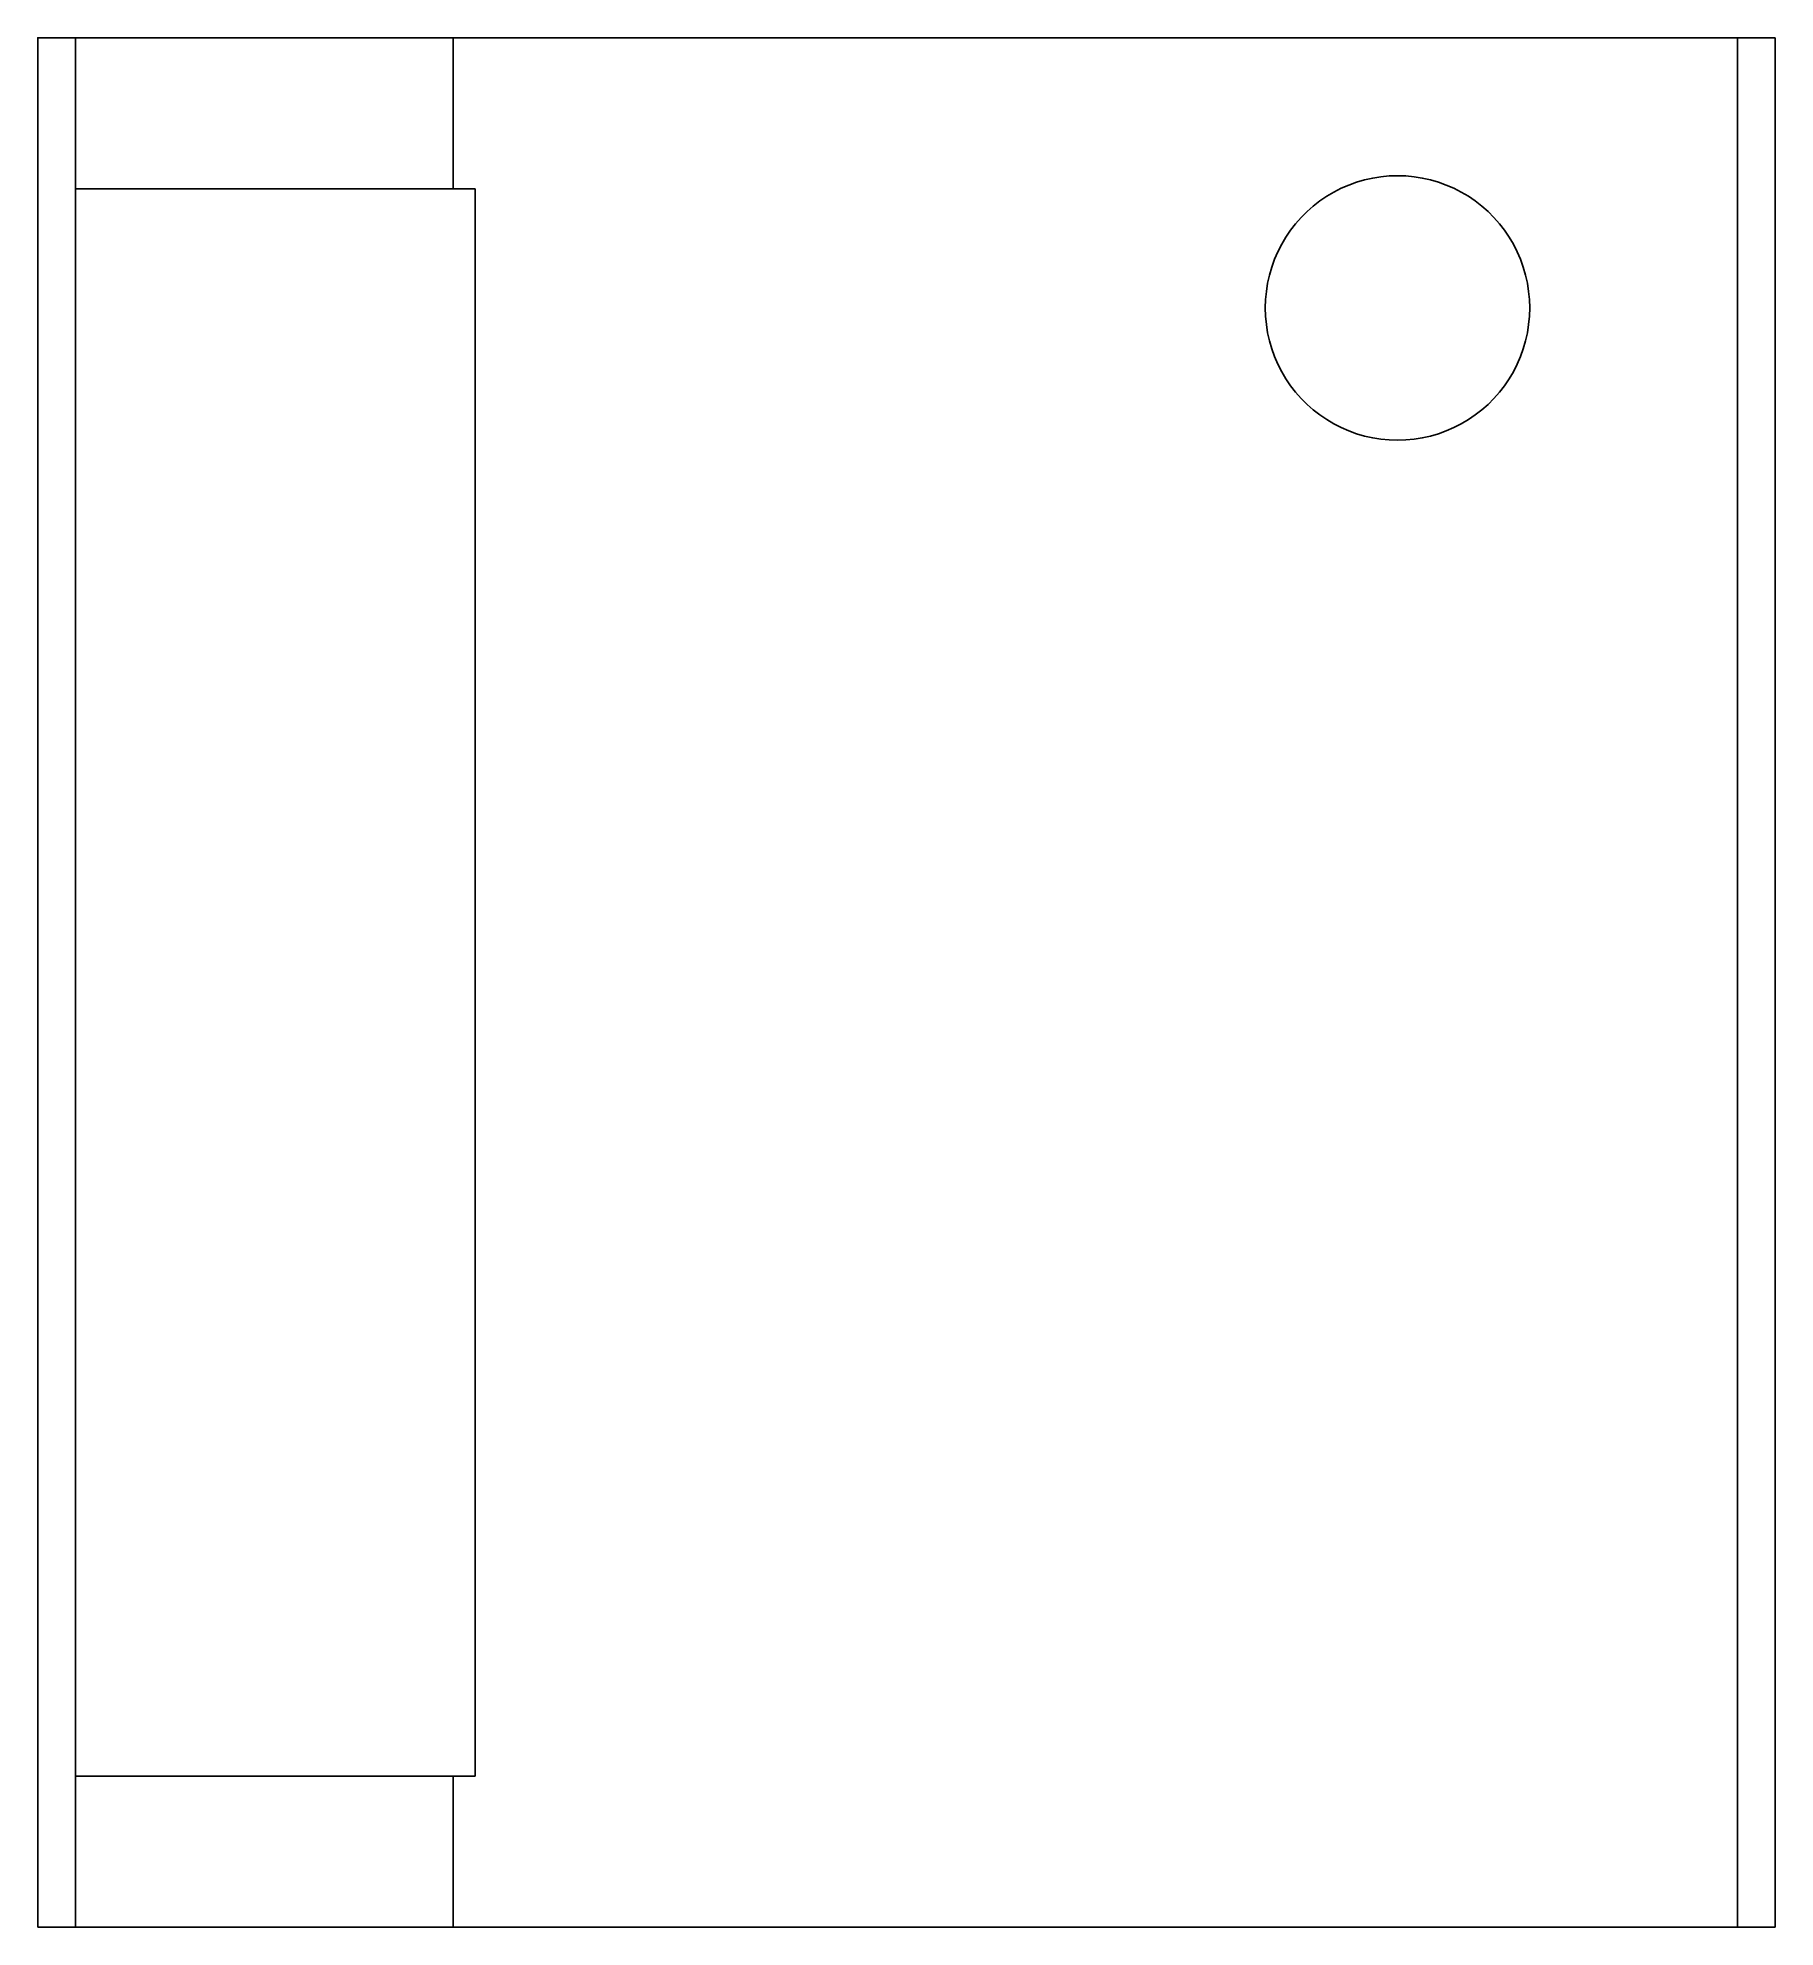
# Model space of a CAD drawing. Header units: metres. Extents: x -46 to 0, y 0 to 50.
import ezdxf

# ---------------------------------------------------------------- set-up
doc = ezdxf.new("R2010")
doc.units = ezdxf.units.M

msp = doc.modelspace()

# ---------------------------------------------------------------- linework, layer by layer
for points in [[(-46, 50), (-46, 49), (-46, 48), (-46, 47), (-46, 46), (-46, 45), (-46, 44), (-46, 43), (-46, 42), (-46, 41), (-46, 40), (-46, 39), (-46, 38), (-46, 37), (-46, 36), (-46, 35), (-46, 34), (-46, 33), (-46, 32), (-46, 31), (-46, 30), (-46, 29), (-46, 28), (-46, 27), (-46, 26), (-46, 25), (-46, 24), (-46, 23), (-46, 22), (-46, 21), (-46, 20), (-46, 19), (-46, 18), (-46, 17), (-46, 16), (-46, 15), (-46, 14), (-46, 13), (-46, 12), (-46, 11), (-46, 10), (-46, 9), (-46, 8), (-46, 7), (-46, 6), (-46, 5), (-46, 4), (-46, 3), (-46, 2), (-46, 1), (-46, 0)], [(-46, 50), (-45.999, 50), (-45.999, 50), (-45.998, 50), (-45.997, 50), (-45.995, 50), (-45.993, 50), (-45.991, 50), (-45.988, 50), (-45.985, 50), (-45.982, 50), (-45.979, 50), (-45.975, 50), (-45.97, 50), (-45.966, 50), (-45.961, 50), (-45.955, 50), (-45.95, 50), (-45.944, 50), (-45.937, 50), (-45.93, 50), (-45.923, 50), (-45.916, 50), (-45.908, 50), (-45.9, 50), (-45.892, 50), (-45.883, 50), (-45.873, 50), (-45.864, 50), (-45.854, 50), (-45.844, 50), (-45.834, 50), (-45.823, 50), (-45.812, 50), (-45.8, 50), (-45.788, 50), (-45.776, 50), (-45.764, 50), (-45.751, 50), (-45.738, 50), (-45.724, 50), (-45.71, 50), (-45.696, 50), (-45.682, 50), (-45.667, 50), (-45.652, 50), (-45.636, 50), (-45.621, 50), (-45.604, 50), (-45.588, 50), (-45.571, 50)], [(-45.571, 50), (-45.55, 50), (-45.528, 50), (-45.506, 50), (-45.485, 50), (-45.465, 50), (-45.444, 50), (-45.424, 50), (-45.405, 50), (-45.386, 50), (-45.368, 50), (-45.35, 50), (-45.332, 50), (-45.315, 50), (-45.298, 50), (-45.282, 50), (-45.267, 50), (-45.251, 50), (-45.236, 50), (-45.222, 50), (-45.208, 50), (-45.194, 50), (-45.181, 50), (-45.169, 50), (-45.156, 50), (-45.144, 50), (-45.133, 50), (-45.123, 50), (-45.112, 50), (-45.102, 50), (-45.093, 50), (-45.084, 50), (-45.075, 50), (-45.067, 50), (-45.06, 50), (-45.052, 50), (-45.046, 50), (-45.04, 50), (-45.034, 50), (-45.028, 50), (-45.024, 50), (-45.019, 50), (-45.015, 50), (-45.011, 50), (-45.009, 50), (-45.006, 50), (-45.004, 50), (-45.002, 50), (-45.002, 50), (-45.001, 50), (-45, 50)], [(-45, 50), (-45, 49.92), (-45, 49.84), (-45, 49.76), (-45, 49.68), (-45, 49.6), (-45, 49.52), (-45, 49.44), (-45, 49.36), (-45, 49.28), (-45, 49.2), (-45, 49.12), (-45, 49.04), (-45, 48.96), (-45, 48.88), (-45, 48.8), (-45, 48.72), (-45, 48.64), (-45, 48.56), (-45, 48.48), (-45, 48.4), (-45, 48.32), (-45, 48.24), (-45, 48.16), (-45, 48.08), (-45, 48), (-45, 47.92), (-45, 47.84), (-45, 47.76), (-45, 47.68), (-45, 47.6), (-45, 47.52), (-45, 47.44), (-45, 47.36), (-45, 47.28), (-45, 47.2), (-45, 47.12), (-45, 47.04), (-45, 46.96), (-45, 46.88), (-45, 46.8), (-45, 46.72), (-45, 46.64), (-45, 46.56), (-45, 46.48), (-45, 46.4), (-45, 46.32), (-45, 46.24), (-45, 46.16), (-45, 46.08), (-45, 46)], [(-45, 50), (-44.965, 50), (-44.93, 50), (-44.895, 50), (-44.83, 50), (-44.727, 50), (-44.623, 50), (-44.52, 50), (-44.362, 50), (-44.195, 50), (-44.028, 50), (-43.846, 50), (-43.624, 50), (-43.402, 50), (-43.181, 50), (-42.928, 50), (-42.662, 50), (-42.397, 50), (-42.127, 50), (-41.831, 50), (-41.535, 50), (-41.239, 50), (-40.935, 50), (-40.623, 50), (-40.312, 50), (-40, 50), (-39.688, 50), (-39.377, 50), (-39.065, 50), (-38.761, 50), (-38.465, 50), (-38.169, 50), (-37.873, 50), (-37.603, 50), (-37.338, 50), (-37.072, 50), (-36.819, 50), (-36.598, 50), (-36.376, 50), (-36.154, 50), (-35.972, 50), (-35.805, 50), (-35.638, 50), (-35.48, 50), (-35.377, 50), (-35.273, 50), (-35.17, 50), (-35.105, 50), (-35.07, 50), (-35.035, 50), (-35, 50)], [(-35, 50), (-35, 49.92), (-35, 49.84), (-35, 49.76), (-35, 49.68), (-35, 49.6), (-35, 49.52), (-35, 49.44), (-35, 49.36), (-35, 49.28), (-35, 49.2), (-35, 49.12), (-35, 49.04), (-35, 48.96), (-35, 48.88), (-35, 48.8), (-35, 48.72), (-35, 48.64), (-35, 48.56), (-35, 48.48), (-35, 48.4), (-35, 48.32), (-35, 48.24), (-35, 48.16), (-35, 48.08), (-35, 48), (-35, 47.92), (-35, 47.84), (-35, 47.76), (-35, 47.68), (-35, 47.6), (-35, 47.52), (-35, 47.44), (-35, 47.36), (-35, 47.28), (-35, 47.2), (-35, 47.12), (-35, 47.04), (-35, 46.96), (-35, 46.88), (-35, 46.8), (-35, 46.72), (-35, 46.64), (-35, 46.56), (-35, 46.48), (-35, 46.4), (-35, 46.32), (-35, 46.24), (-35, 46.16), (-35, 46.08), (-35, 46)], [(-35, 50), (-34.986, 50), (-34.972, 50), (-34.958, 50), (-34.932, 50), (-34.89, 50), (-34.848, 50), (-34.805, 50), (-34.74, 50), (-34.67, 50), (-34.601, 50), (-34.524, 50), (-34.427, 50), (-34.331, 50), (-34.235, 50), (-34.121, 50), (-33.999, 50), (-33.878, 50), (-33.753, 50), (-33.608, 50), (-33.462, 50), (-33.317, 50), (-33.159, 50), (-32.992, 50), (-32.824, 50), (-32.657, 50), (-32.47, 50), (-32.282, 50), (-32.095, 50), (-31.9, 50), (-31.695, 50), (-31.49, 50), (-31.286, 50), (-31.068, 50), (-30.848, 50), (-30.628, 50), (-30.405, 50), (-30.173, 50), (-29.941, 50), (-29.709, 50), (-29.47, 50), (-29.228, 50), (-28.987, 50), (-28.745, 50), (-28.497, 50), (-28.249, 50), (-28.002, 50), (-27.752, 50), (-27.502, 50), (-27.251, 50), (-27, 50)], [(-27, 50), (-26.48, 50), (-25.96, 50), (-25.44, 50), (-24.92, 50), (-24.4, 50), (-23.88, 50), (-23.36, 50), (-22.84, 50), (-22.32, 50), (-21.8, 50), (-21.28, 50), (-20.76, 50), (-20.24, 50), (-19.72, 50), (-19.2, 50), (-18.68, 50), (-18.16, 50), (-17.64, 50), (-17.12, 50), (-16.6, 50), (-16.08, 50), (-15.56, 50), (-15.04, 50), (-14.52, 50), (-14, 50), (-13.48, 50), (-12.96, 50), (-12.44, 50), (-11.92, 50), (-11.4, 50), (-10.88, 50), (-10.36, 50), (-9.84, 50), (-9.32, 50), (-8.8, 50), (-8.28, 50), (-7.76, 50), (-7.24, 50), (-6.72, 50), (-6.2, 50), (-5.68, 50), (-5.16, 50), (-4.64, 50), (-4.12, 50), (-3.6, 50), (-3.08, 50), (-2.56, 50), (-2.04, 50), (-1.52, 50), (-1, 50)], [(-1, 0), (-1, 1), (-1, 2), (-1, 3), (-1, 4), (-1, 5), (-1, 6), (-1, 7), (-1, 8), (-1, 9), (-1, 10), (-1, 11), (-1, 12), (-1, 13), (-1, 14), (-1, 15), (-1, 16), (-1, 17), (-1, 18), (-1, 19), (-1, 20), (-1, 21), (-1, 22), (-1, 23), (-1, 24), (-1, 25), (-1, 26), (-1, 27), (-1, 28), (-1, 29), (-1, 30), (-1, 31), (-1, 32), (-1, 33), (-1, 34), (-1, 35), (-1, 36), (-1, 37), (-1, 38), (-1, 39), (-1, 40), (-1, 41), (-1, 42), (-1, 43), (-1, 44), (-1, 45), (-1, 46), (-1, 47), (-1, 48), (-1, 49), (-1, 50)], [(-1, 50), (-0.98, 50), (-0.96, 50), (-0.94, 50), (-0.92, 50), (-0.9, 50), (-0.88, 50), (-0.86, 50), (-0.84, 50), (-0.82, 50), (-0.8, 50), (-0.78, 50), (-0.76, 50), (-0.74, 50), (-0.72, 50), (-0.7, 50), (-0.68, 50), (-0.66, 50), (-0.64, 50), (-0.62, 50), (-0.6, 50), (-0.58, 50), (-0.56, 50), (-0.54, 50), (-0.52, 50), (-0.5, 50), (-0.48, 50), (-0.46, 50), (-0.44, 50), (-0.42, 50), (-0.4, 50), (-0.38, 50), (-0.36, 50), (-0.34, 50), (-0.32, 50), (-0.3, 50), (-0.28, 50), (-0.26, 50), (-0.24, 50), (-0.22, 50), (-0.2, 50), (-0.18, 50), (-0.16, 50), (-0.14, 50), (-0.12, 50), (-0.1, 50), (-0.08, 50), (-0.06, 50), (-0.04, 50), (-0.02, 50), (0, 50)], [(0, 50), (0, 49), (0, 48), (0, 47), (0, 46), (0, 45), (0, 44), (0, 43), (0, 42), (0, 41), (0, 40), (0, 39), (0, 38), (0, 37), (0, 36), (0, 35), (0, 34), (0, 33), (0, 32), (0, 31), (0, 30), (0, 29), (0, 28), (0, 27), (0, 26), (0, 25), (0, 24), (0, 23), (0, 22), (0, 21), (0, 20), (0, 19), (0, 18), (0, 17), (0, 16), (0, 15), (0, 14), (0, 13), (0, 12), (0, 11), (0, 10), (0, 9), (0, 8), (0, 7), (0, 6), (0, 5), (0, 4), (0, 3), (0, 2), (0, 1), (0, 0)], [(-45, 46), (-45, 45.16), (-45, 44.32), (-45, 43.48), (-45, 42.64), (-45, 41.8), (-45, 40.96), (-45, 40.12), (-45, 39.28), (-45, 38.44), (-45, 37.6), (-45, 36.76), (-45, 35.92), (-45, 35.08), (-45, 34.24), (-45, 33.4), (-45, 32.56), (-45, 31.72), (-45, 30.88), (-45, 30.04), (-45, 29.2), (-45, 28.36), (-45, 27.52), (-45, 26.68), (-45, 25.84), (-45, 25), (-45, 24.16), (-45, 23.32), (-45, 22.48), (-45, 21.64), (-45, 20.8), (-45, 19.96), (-45, 19.12), (-45, 18.28), (-45, 17.44), (-45, 16.6), (-45, 15.76), (-45, 14.92), (-45, 14.08), (-45, 13.24), (-45, 12.4), (-45, 11.56), (-45, 10.72), (-45, 9.88), (-45, 9.04), (-45, 8.2), (-45, 7.36), (-45, 6.52), (-45, 5.68), (-45, 4.84), (-45, 4)], [(-45, 46), (-44.965, 46), (-44.93, 46), (-44.895, 46), (-44.83, 46), (-44.727, 46), (-44.623, 46), (-44.52, 46), (-44.362, 46), (-44.195, 46), (-44.028, 46), (-43.846, 46), (-43.624, 46), (-43.402, 46), (-43.181, 46), (-42.928, 46), (-42.662, 46), (-42.397, 46), (-42.127, 46), (-41.831, 46), (-41.535, 46), (-41.239, 46), (-40.935, 46), (-40.623, 46), (-40.312, 46), (-40, 46), (-39.688, 46), (-39.377, 46), (-39.065, 46), (-38.761, 46), (-38.465, 46), (-38.169, 46), (-37.873, 46), (-37.603, 46), (-37.338, 46), (-37.072, 46), (-36.819, 46), (-36.598, 46), (-36.376, 46), (-36.154, 46), (-35.972, 46), (-35.805, 46), (-35.638, 46), (-35.48, 46), (-35.377, 46), (-35.273, 46), (-35.17, 46), (-35.105, 46), (-35.07, 46), (-35.035, 46), (-35, 46)], [(-34.416, 46), (-34.438, 46), (-34.461, 46), (-34.483, 46), (-34.505, 46), (-34.525, 46), (-34.546, 46), (-34.567, 46), (-34.586, 46), (-34.605, 46), (-34.624, 46), (-34.643, 46), (-34.66, 46), (-34.678, 46), (-34.695, 46), (-34.712, 46), (-34.728, 46), (-34.743, 46), (-34.759, 46), (-34.773, 46), (-34.787, 46), (-34.802, 46), (-34.815, 46), (-34.828, 46), (-34.84, 46), (-34.853, 46), (-34.864, 46), (-34.875, 46), (-34.885, 46), (-34.896, 46), (-34.905, 46), (-34.914, 46), (-34.923, 46), (-34.931, 46), (-34.939, 46), (-34.946, 46), (-34.953, 46), (-34.959, 46), (-34.965, 46), (-34.971, 46), (-34.976, 46), (-34.98, 46), (-34.984, 46), (-34.988, 46), (-34.991, 46), (-34.993, 46), (-34.996, 46), (-34.997, 46), (-34.998, 46), (-34.999, 46), (-35, 46)], [(-34.416, 4), (-34.416, 4.84), (-34.416, 5.68), (-34.416, 6.52), (-34.416, 7.36), (-34.416, 8.2), (-34.416, 9.04), (-34.416, 9.88), (-34.416, 10.72), (-34.416, 11.56), (-34.416, 12.4), (-34.416, 13.24), (-34.416, 14.08), (-34.416, 14.92), (-34.416, 15.76), (-34.416, 16.6), (-34.416, 17.44), (-34.416, 18.28), (-34.416, 19.12), (-34.416, 19.96), (-34.416, 20.8), (-34.416, 21.64), (-34.416, 22.48), (-34.416, 23.32), (-34.416, 24.16), (-34.416, 25), (-34.416, 25.84), (-34.416, 26.68), (-34.416, 27.52), (-34.416, 28.36), (-34.416, 29.2), (-34.416, 30.04), (-34.416, 30.88), (-34.416, 31.72), (-34.416, 32.56), (-34.416, 33.4), (-34.416, 34.24), (-34.416, 35.08), (-34.416, 35.92), (-34.416, 36.76), (-34.416, 37.6), (-34.416, 38.44), (-34.416, 39.28), (-34.416, 40.12), (-34.416, 40.96), (-34.416, 41.8), (-34.416, 42.64), (-34.416, 43.48), (-34.416, 44.32), (-34.416, 45.16), (-34.416, 46)], [(-13.5, 42.85), (-13.493, 43.07), (-13.472, 43.289), (-13.438, 43.506), (-13.39, 43.72), (-13.329, 43.932), (-13.254, 44.138), (-13.167, 44.34), (-13.067, 44.536), (-12.955, 44.725), (-12.832, 44.907), (-12.697, 45.081), (-12.551, 45.246), (-12.396, 45.401), (-12.231, 45.547), (-12.057, 45.682), (-11.875, 45.805), (-11.686, 45.917), (-11.49, 46.017), (-11.288, 46.104), (-11.082, 46.179), (-10.87, 46.24), (-10.656, 46.288), (-10.439, 46.322), (-10.22, 46.343), (-10, 46.35), (-9.78, 46.343), (-9.561, 46.322), (-9.344, 46.288), (-9.13, 46.24), (-8.918, 46.179), (-8.712, 46.104), (-8.51, 46.017), (-8.314, 45.917), (-8.125, 45.805), (-7.943, 45.682), (-7.769, 45.547), (-7.604, 45.401), (-7.449, 45.246), (-7.303, 45.081), (-7.168, 44.907), (-7.045, 44.725), (-6.933, 44.536), (-6.833, 44.34), (-6.746, 44.138), (-6.671, 43.932), (-6.61, 43.72), (-6.562, 43.506), (-6.528, 43.289), (-6.507, 43.07), (-6.5, 42.85)], [(-6.5, 42.85), (-6.507, 42.63), (-6.528, 42.411), (-6.562, 42.194), (-6.61, 41.98), (-6.671, 41.768), (-6.746, 41.562), (-6.833, 41.36), (-6.933, 41.164), (-7.045, 40.975), (-7.168, 40.793), (-7.303, 40.619), (-7.449, 40.454), (-7.604, 40.299), (-7.769, 40.153), (-7.943, 40.018), (-8.125, 39.895), (-8.314, 39.783), (-8.51, 39.683), (-8.712, 39.596), (-8.918, 39.521), (-9.13, 39.46), (-9.344, 39.412), (-9.561, 39.378), (-9.78, 39.357), (-10, 39.35), (-10.22, 39.357), (-10.439, 39.378), (-10.656, 39.412), (-10.87, 39.46), (-11.082, 39.521), (-11.288, 39.596), (-11.49, 39.683), (-11.686, 39.783), (-11.875, 39.895), (-12.057, 40.018), (-12.231, 40.153), (-12.396, 40.299), (-12.551, 40.454), (-12.697, 40.619), (-12.832, 40.793), (-12.955, 40.975), (-13.067, 41.164), (-13.167, 41.36), (-13.254, 41.562), (-13.329, 41.768), (-13.39, 41.98), (-13.438, 42.194), (-13.472, 42.411), (-13.493, 42.63), (-13.5, 42.85)], [(-45, 4), (-45, 3.92), (-45, 3.84), (-45, 3.76), (-45, 3.68), (-45, 3.6), (-45, 3.52), (-45, 3.44), (-45, 3.36), (-45, 3.28), (-45, 3.2), (-45, 3.12), (-45, 3.04), (-45, 2.96), (-45, 2.88), (-45, 2.8), (-45, 2.72), (-45, 2.64), (-45, 2.56), (-45, 2.48), (-45, 2.4), (-45, 2.32), (-45, 2.24), (-45, 2.16), (-45, 2.08), (-45, 2), (-45, 1.92), (-45, 1.84), (-45, 1.76), (-45, 1.68), (-45, 1.6), (-45, 1.52), (-45, 1.44), (-45, 1.36), (-45, 1.28), (-45, 1.2), (-45, 1.12), (-45, 1.04), (-45, 0.96), (-45, 0.88), (-45, 0.8), (-45, 0.72), (-45, 0.64), (-45, 0.56), (-45, 0.48), (-45, 0.4), (-45, 0.32), (-45, 0.24), (-45, 0.16), (-45, 0.08), (-45, 0)], [(-45, 4), (-44.965, 4), (-44.93, 4), (-44.895, 4), (-44.83, 4), (-44.727, 4), (-44.623, 4), (-44.52, 4), (-44.362, 4), (-44.195, 4), (-44.028, 4), (-43.846, 4), (-43.624, 4), (-43.402, 4), (-43.181, 4), (-42.928, 4), (-42.662, 4), (-42.397, 4), (-42.127, 4), (-41.831, 4), (-41.535, 4), (-41.239, 4), (-40.935, 4), (-40.623, 4), (-40.312, 4), (-40, 4), (-39.688, 4), (-39.377, 4), (-39.065, 4), (-38.761, 4), (-38.465, 4), (-38.169, 4), (-37.873, 4), (-37.603, 4), (-37.338, 4), (-37.072, 4), (-36.819, 4), (-36.598, 4), (-36.376, 4), (-36.154, 4), (-35.972, 4), (-35.805, 4), (-35.638, 4), (-35.48, 4), (-35.377, 4), (-35.273, 4), (-35.17, 4), (-35.105, 4), (-35.07, 4), (-35.035, 4), (-35, 4)], [(-35, 4), (-35, 3.92), (-35, 3.84), (-35, 3.76), (-35, 3.68), (-35, 3.6), (-35, 3.52), (-35, 3.44), (-35, 3.36), (-35, 3.28), (-35, 3.2), (-35, 3.12), (-35, 3.04), (-35, 2.96), (-35, 2.88), (-35, 2.8), (-35, 2.72), (-35, 2.64), (-35, 2.56), (-35, 2.48), (-35, 2.4), (-35, 2.32), (-35, 2.24), (-35, 2.16), (-35, 2.08), (-35, 2), (-35, 1.92), (-35, 1.84), (-35, 1.76), (-35, 1.68), (-35, 1.6), (-35, 1.52), (-35, 1.44), (-35, 1.36), (-35, 1.28), (-35, 1.2), (-35, 1.12), (-35, 1.04), (-35, 0.96), (-35, 0.88), (-35, 0.8), (-35, 0.72), (-35, 0.64), (-35, 0.56), (-35, 0.48), (-35, 0.4), (-35, 0.32), (-35, 0.24), (-35, 0.16), (-35, 0.08), (-35, 0)], [(-35, 4), (-34.999, 4), (-34.998, 4), (-34.997, 4), (-34.996, 4), (-34.993, 4), (-34.991, 4), (-34.988, 4), (-34.984, 4), (-34.98, 4), (-34.976, 4), (-34.971, 4), (-34.965, 4), (-34.959, 4), (-34.953, 4), (-34.946, 4), (-34.939, 4), (-34.931, 4), (-34.923, 4), (-34.914, 4), (-34.905, 4), (-34.896, 4), (-34.885, 4), (-34.875, 4), (-34.864, 4), (-34.853, 4), (-34.84, 4), (-34.828, 4), (-34.815, 4), (-34.802, 4), (-34.787, 4), (-34.773, 4), (-34.759, 4), (-34.743, 4), (-34.728, 4), (-34.712, 4), (-34.695, 4), (-34.678, 4), (-34.66, 4), (-34.643, 4), (-34.624, 4), (-34.605, 4), (-34.586, 4), (-34.567, 4), (-34.546, 4), (-34.525, 4), (-34.505, 4), (-34.483, 4), (-34.461, 4), (-34.438, 4), (-34.416, 4)], [(-46, 0), (-45.999, 0), (-45.999, 0), (-45.998, 0), (-45.997, 0), (-45.995, 0), (-45.993, 0), (-45.991, 0), (-45.988, 0), (-45.985, 0), (-45.982, 0), (-45.979, 0), (-45.975, 0), (-45.97, 0), (-45.966, 0), (-45.961, 0), (-45.955, 0), (-45.95, 0), (-45.944, 0), (-45.937, 0), (-45.93, 0), (-45.923, 0), (-45.916, 0), (-45.908, 0), (-45.9, 0), (-45.892, 0), (-45.883, 0), (-45.873, 0), (-45.864, 0), (-45.854, 0), (-45.844, 0), (-45.834, 0), (-45.823, 0), (-45.812, 0), (-45.8, 0), (-45.788, 0), (-45.776, 0), (-45.764, 0), (-45.751, 0), (-45.738, 0), (-45.724, 0), (-45.71, 0), (-45.696, 0), (-45.682, 0), (-45.667, 0), (-45.652, 0), (-45.636, 0), (-45.621, 0), (-45.604, 0), (-45.588, 0), (-45.571, 0)], [(-45, 0), (-45.001, 0), (-45.002, 0), (-45.002, 0), (-45.004, 0), (-45.006, 0), (-45.009, 0), (-45.011, 0), (-45.015, 0), (-45.019, 0), (-45.024, 0), (-45.028, 0), (-45.034, 0), (-45.04, 0), (-45.046, 0), (-45.052, 0), (-45.06, 0), (-45.067, 0), (-45.075, 0), (-45.084, 0), (-45.093, 0), (-45.102, 0), (-45.112, 0), (-45.123, 0), (-45.133, 0), (-45.144, 0), (-45.156, 0), (-45.169, 0), (-45.181, 0), (-45.194, 0), (-45.208, 0), (-45.222, 0), (-45.236, 0), (-45.251, 0), (-45.267, 0), (-45.282, 0), (-45.298, 0), (-45.315, 0), (-45.332, 0), (-45.35, 0), (-45.368, 0), (-45.386, 0), (-45.405, 0), (-45.424, 0), (-45.444, 0), (-45.465, 0), (-45.485, 0), (-45.506, 0), (-45.528, 0), (-45.55, 0), (-45.571, 0)], [(-45, 0), (-44.965, 0), (-44.93, 0), (-44.895, 0), (-44.83, 0), (-44.727, 0), (-44.623, 0), (-44.52, 0), (-44.362, 0), (-44.195, 0), (-44.028, 0), (-43.846, 0), (-43.624, 0), (-43.402, 0), (-43.181, 0), (-42.928, 0), (-42.662, 0), (-42.397, 0), (-42.127, 0), (-41.831, 0), (-41.535, 0), (-41.239, 0), (-40.935, 0), (-40.623, 0), (-40.312, 0), (-40, 0), (-39.688, 0), (-39.377, 0), (-39.065, 0), (-38.761, 0), (-38.465, 0), (-38.169, 0), (-37.873, 0), (-37.603, 0), (-37.338, 0), (-37.072, 0), (-36.819, 0), (-36.598, 0), (-36.376, 0), (-36.154, 0), (-35.972, 0), (-35.805, 0), (-35.638, 0), (-35.48, 0), (-35.377, 0), (-35.273, 0), (-35.17, 0), (-35.105, 0), (-35.07, 0), (-35.035, 0), (-35, 0)], [(-27, 0), (-27.251, 0), (-27.502, 0), (-27.752, 0), (-28.002, 0), (-28.249, 0), (-28.497, 0), (-28.745, 0), (-28.987, 0), (-29.228, 0), (-29.47, 0), (-29.709, 0), (-29.941, 0), (-30.173, 0), (-30.405, 0), (-30.628, 0), (-30.848, 0), (-31.068, 0), (-31.286, 0), (-31.49, 0), (-31.695, 0), (-31.9, 0), (-32.095, 0), (-32.282, 0), (-32.47, 0), (-32.657, 0), (-32.824, 0), (-32.992, 0), (-33.159, 0), (-33.317, 0), (-33.462, 0), (-33.608, 0), (-33.753, 0), (-33.878, 0), (-33.999, 0), (-34.121, 0), (-34.235, 0), (-34.331, 0), (-34.427, 0), (-34.524, 0), (-34.601, 0), (-34.67, 0), (-34.74, 0), (-34.805, 0), (-34.848, 0), (-34.89, 0), (-34.932, 0), (-34.958, 0), (-34.972, 0), (-34.986, 0), (-35, 0)], [(-27, 0), (-26.48, 0), (-25.96, 0), (-25.44, 0), (-24.92, 0), (-24.4, 0), (-23.88, 0), (-23.36, 0), (-22.84, 0), (-22.32, 0), (-21.8, 0), (-21.28, 0), (-20.76, 0), (-20.24, 0), (-19.72, 0), (-19.2, 0), (-18.68, 0), (-18.16, 0), (-17.64, 0), (-17.12, 0), (-16.6, 0), (-16.08, 0), (-15.56, 0), (-15.04, 0), (-14.52, 0), (-14, 0), (-13.48, 0), (-12.96, 0), (-12.44, 0), (-11.92, 0), (-11.4, 0), (-10.88, 0), (-10.36, 0), (-9.84, 0), (-9.32, 0), (-8.8, 0), (-8.28, 0), (-7.76, 0), (-7.24, 0), (-6.72, 0), (-6.2, 0), (-5.68, 0), (-5.16, 0), (-4.64, 0), (-4.12, 0), (-3.6, 0), (-3.08, 0), (-2.56, 0), (-2.04, 0), (-1.52, 0), (-1, 0)], [(0, 0), (-0.02, 0), (-0.04, 0), (-0.06, 0), (-0.08, 0), (-0.1, 0), (-0.12, 0), (-0.14, 0), (-0.16, 0), (-0.18, 0), (-0.2, 0), (-0.22, 0), (-0.24, 0), (-0.26, 0), (-0.28, 0), (-0.3, 0), (-0.32, 0), (-0.34, 0), (-0.36, 0), (-0.38, 0), (-0.4, 0), (-0.42, 0), (-0.44, 0), (-0.46, 0), (-0.48, 0), (-0.5, 0), (-0.52, 0), (-0.54, 0), (-0.56, 0), (-0.58, 0), (-0.6, 0), (-0.62, 0), (-0.64, 0), (-0.66, 0), (-0.68, 0), (-0.7, 0), (-0.72, 0), (-0.74, 0), (-0.76, 0), (-0.78, 0), (-0.8, 0), (-0.82, 0), (-0.84, 0), (-0.86, 0), (-0.88, 0), (-0.9, 0), (-0.92, 0), (-0.94, 0), (-0.96, 0), (-0.98, 0), (-1, 0)]]:
    msp.add_lwpolyline(points)

doc.saveas('drawing.dxf')
